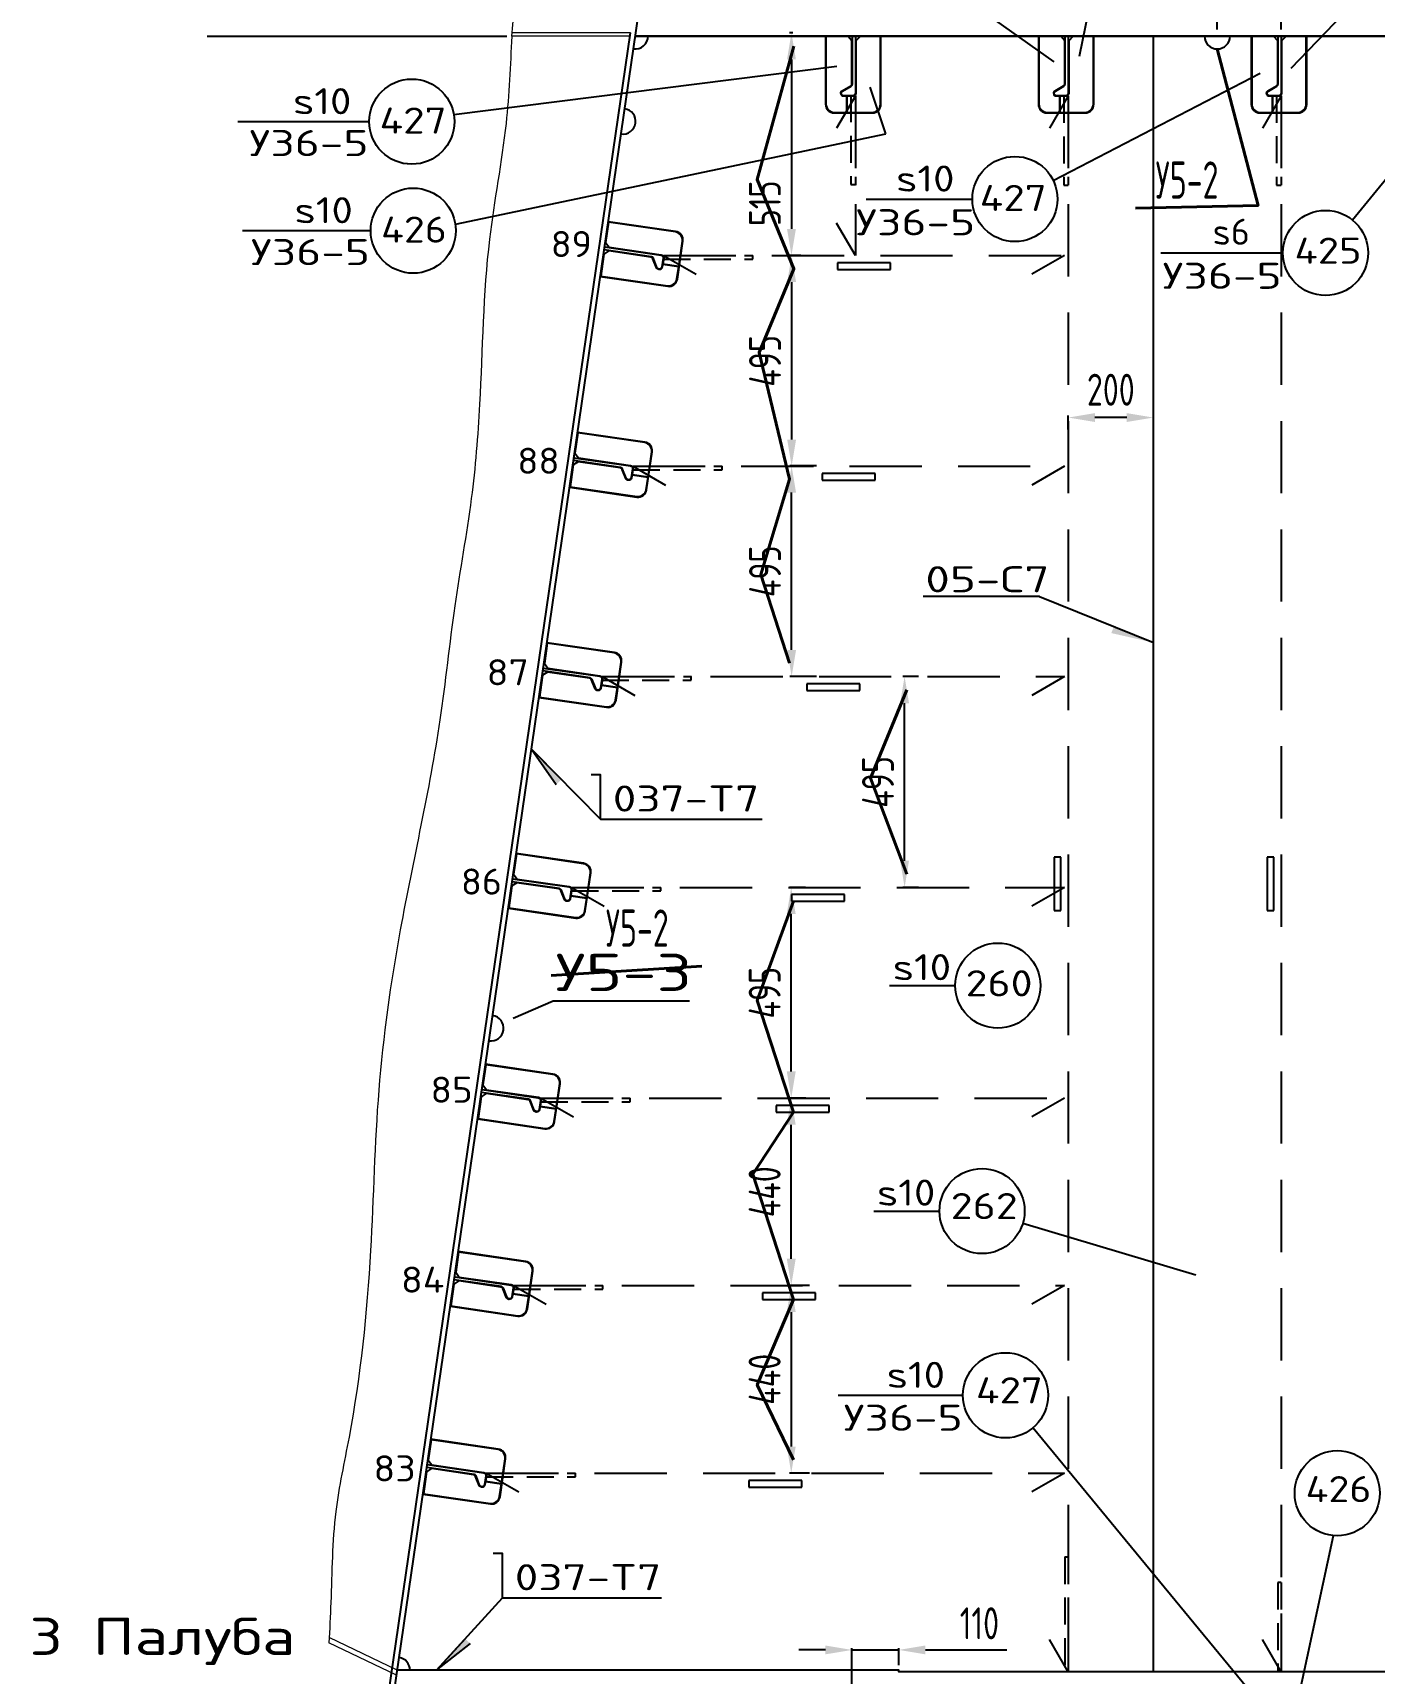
# Model space of a CAD drawing. Header units: millimetres. Extents: x -438477 to 631584, y 118817 to 676146.
# Drawn here: x 326756 to 329906, y 339274 to 343127 of the extents above; entities that cross this region are included whole.
import ezdxf
from ezdxf.enums import TextEntityAlignment as Align

# ---------------------------------------------------------------- set-up
doc = ezdxf.new("R2010")
doc.units = ezdxf.units.MM
for name, pattern in [('AVEVADASHEDWIDE', [10, 7.5, -2.5]), ('AVEVASOLID', [7.5, 7.5]), ('AVEVASOLIDWIDE', [7.5, 7.5]), ('DASHED', [2.546053, 1.697368, -0.848684]), ('HIDDEN', [9.525, 6.35, -3.175])]:
    doc.linetypes.add(name, pattern=pattern)
doc.layers.get('Defpoints').update_dxf_attribs({"linetype": 'CONTINUOUS'})
doc.layers.add('20_1', color=1, linetype='CONTINUOUS')
doc.layers.add('20_POZ', color=4, linetype='CONTINUOUS')
doc.styles.add('SIMPLEX', font='simplex.shx', dxfattribs={"width": 0.7})
doc.dimstyles.new('Lineyny', dxfattribs={"dimscale": 30, "dimtxt": 3, "dimasz": 2.5, "dimexe": 0.18, "dimexo": 0.625, "dimgap": 1, "dimtad": 1, "dimdec": 0, "dimlfac": -1, "dimzin": 0, "dimtxsty": 'SIMPLEX', "dimcen": 0, "dimdle": 0.38, "dimclrd": 2, "dimclre": 2, "dimclrt": 2, "dimadec": 0, "dimazin": 0, "dimtfac": 1, "dimtdec": 0, "dimtmove": 0, "dimatfit": 0, "dimfxl": 1, "dimtolj": 1, "dimtzin": 0, "dimlwd": -1, "dimarcsym": 0})

# ---------------------------------------------------------------- blocks, each defined once
blk = doc.blocks.new('*D131')
at = {"layer": '20_1', "color": 2, "lineweight": -2, "ltscale": 25, "transparency": 16777216}
for p, q in [((328679.9, 339105.9), (328679.9, 339333)), ((328789.9, 339292.5), (328789.9, 339333))]:
    blk.add_line(p, q, dxfattribs=at)
at = {"layer": '20_1', "color": 2, "ltscale": 25, "transparency": 16777216}
for p, q in [((328617.4, 339328.5), (328554.9, 339328.5)), ((328679.9, 339328.5), (328789.9, 339328.5)), ((328852.4, 339328.5), (329043.7, 339328.5))]:
    blk.add_line(p, q, dxfattribs=at)
for points in [[(328617.4, 339318.1), (328617.4, 339338.9), (328679.9, 339328.5)], [(328852.4, 339338.9), (328852.4, 339318.1), (328789.9, 339328.5)]]:
    blk.add_solid(points, dxfattribs=at)
at = {"layer": 'Defpoints', "color": 0, "ltscale": 25, "transparency": 16777216}
for p in [(328789.9, 339328.5), (328789.9, 339276.8), (328679.9, 339090.2)]:
    blk.add_point(p, dxfattribs=at)
at = {"layer": '20_1', "color": 2, "ltscale": 25, "transparency": 16777216, "insert": (328979.3, 339391), "char_height": 75, "attachment_point": 5, "style": 'SIMPLEX'}
blk.add_mtext('\\A1;110', dxfattribs=at)
blk = doc.blocks.new('*D132')
at = {"layer": '20_1', "color": 2, "ltscale": 25, "transparency": 16777216}
for p, q in [((329475.4, 343218.6), (329272.4, 343218.6)), ((329687.9, 343218.6), (329537.9, 343218.6)), ((329750.4, 343218.6), (329812.9, 343218.6))]:
    blk.add_line(p, q, dxfattribs=at)
at = {"layer": '20_1', "color": 2, "lineweight": -2, "ltscale": 25, "transparency": 16777216}
for p, q in [((329537.9, 343134.5), (329537.9, 343223.1)), ((329687.9, 343134.5), (329687.9, 343223.1))]:
    blk.add_line(p, q, dxfattribs=at)
at = {"layer": '20_1', "color": 2, "ltscale": 25, "transparency": 16777216}
for points in [[(329475.4, 343208.2), (329475.4, 343229), (329537.9, 343218.6)], [(329750.4, 343229), (329750.4, 343208.2), (329687.9, 343218.6)]]:
    blk.add_solid(points, dxfattribs=at)
at = {"layer": 'Defpoints', "color": 0, "ltscale": 25, "transparency": 16777216}
for p in [(329537.9, 343218.6), (329537.9, 343118.8), (329687.9, 343118.8)]:
    blk.add_point(p, dxfattribs=at)
at = {"layer": '20_1', "color": 2, "ltscale": 25, "transparency": 16777216, "insert": (329342.6, 343282.6), "char_height": 75, "attachment_point": 5, "style": 'SIMPLEX'}
blk.add_mtext('\\A1;150', dxfattribs=at)
blk = doc.blocks.new('*D133')
at = {"layer": '20_1', "color": 2, "lineweight": -2, "ltscale": 25, "transparency": 16777216}
for p, q in [((329187.9, 342194.7), (329187.9, 342227.6)), ((329387.9, 342194.7), (329387.9, 342227.6))]:
    blk.add_line(p, q, dxfattribs=at)
at = {"layer": '20_1', "color": 2, "ltscale": 25, "transparency": 16777216}
blk.add_line((329325.4, 342223.1), (329250.4, 342223.1), dxfattribs=at)
for points in [[(329250.4, 342233.5), (329250.4, 342212.7), (329187.9, 342223.1)], [(329325.4, 342212.7), (329325.4, 342233.5), (329387.9, 342223.1)]]:
    blk.add_solid(points, dxfattribs=at)
at = {"layer": 'Defpoints', "color": 0, "ltscale": 25, "transparency": 16777216}
for p in [(329187.9, 342223.1), (329187.9, 342179.1), (329387.9, 342179.1)]:
    blk.add_point(p, dxfattribs=at)
at = {"layer": '20_1', "color": 2, "ltscale": 25, "transparency": 16777216, "insert": (329287.9, 342288.5), "char_height": 75, "attachment_point": 5, "style": 'SIMPLEX'}
blk.add_mtext('\\A1;200', dxfattribs=at)
blk = doc.blocks.new('*D155')
at = {"layer": '20_1', "color": 2, "lineweight": -2, "ltscale": 25, "transparency": 16777216}
for p, q in [((328580.2, 340184.7), (328532.8, 340184.7)), ((328580.2, 339743.7), (328532.8, 339743.7))]:
    blk.add_line(p, q, dxfattribs=at)
at = {"layer": '20_1', "color": 2, "ltscale": 25, "transparency": 16777216}
blk.add_line((328537.3, 340122.2), (328537.3, 339806.2), dxfattribs=at)
for points in [[(328547.7, 340122.2), (328526.9, 340122.2), (328537.3, 340184.7)], [(328526.9, 339806.2), (328547.7, 339806.2), (328537.3, 339743.7)]]:
    blk.add_solid(points, dxfattribs=at)
at = {"layer": 'Defpoints', "color": 0, "ltscale": 25, "transparency": 16777216}
for p in [(328595.8, 340184.7), (328537.3, 339743.7), (328595.8, 339743.7)]:
    blk.add_point(p, dxfattribs=at)
at = {"layer": '20_1', "color": 2, "ltscale": 25, "transparency": 16777216, "insert": (328474.8, 339964.2), "char_height": 75, "attachment_point": 5, "rotation": 90, "style": 'SIMPLEX'}
blk.add_mtext('\\A1;440', dxfattribs=at)
blk = doc.blocks.new('*D161')
at = {"layer": '20_1', "color": 2, "lineweight": -2, "ltscale": 25, "transparency": 16777216}
for p, q in [((328559.5, 342603.7), (328533.7, 342603.7)), ((328559.5, 342108.7), (328533.7, 342108.7))]:
    blk.add_line(p, q, dxfattribs=at)
at = {"layer": '20_1', "color": 2, "ltscale": 25, "transparency": 16777216}
blk.add_line((328538.2, 342541.2), (328538.2, 342171.2), dxfattribs=at)
for points in [[(328548.6, 342541.2), (328527.8, 342541.2), (328538.2, 342603.7)], [(328527.8, 342171.2), (328548.6, 342171.2), (328538.2, 342108.7)]]:
    blk.add_solid(points, dxfattribs=at)
at = {"layer": 'Defpoints', "color": 0, "ltscale": 25, "transparency": 16777216}
for p in [(328575.1, 342603.7), (328538.2, 342108.7), (328575.1, 342108.7)]:
    blk.add_point(p, dxfattribs=at)
at = {"layer": '20_1', "color": 2, "ltscale": 25, "transparency": 16777216, "insert": (328475.7, 342356.2), "char_height": 75, "attachment_point": 5, "rotation": 90, "style": 'SIMPLEX'}
blk.add_mtext('\\A1;495', dxfattribs=at)
blk = doc.blocks.new('*D162')
at = {"layer": '20_1', "color": 2, "lineweight": -2, "ltscale": 25, "transparency": 16777216}
for p, q in [((328596.6, 342109.4), (328533.7, 342109.4)), ((328596.7, 341614.7), (328533.7, 341614.7))]:
    blk.add_line(p, q, dxfattribs=at)
at = {"layer": '20_1', "color": 2, "ltscale": 25, "transparency": 16777216}
blk.add_line((328538.2, 341677.2), (328538.2, 342046.9), dxfattribs=at)
for points in [[(328548.6, 342046.9), (328527.8, 342046.9), (328538.2, 342109.4)], [(328527.8, 341677.2), (328548.6, 341677.2), (328538.2, 341614.7)]]:
    blk.add_solid(points, dxfattribs=at)
at = {"layer": 'Defpoints', "color": 0, "ltscale": 25, "transparency": 16777216}
for p in [(328538.2, 342109.4), (328612.2, 342109.4), (328612.4, 341614.7)]:
    blk.add_point(p, dxfattribs=at)
at = {"layer": '20_1', "color": 2, "ltscale": 25, "transparency": 16777216, "insert": (328475.7, 341862), "char_height": 75, "attachment_point": 5, "rotation": 90, "style": 'SIMPLEX'}
blk.add_mtext('\\A1;495', dxfattribs=at)
blk = doc.blocks.new('*D163')
at = {"layer": '20_1', "color": 2, "lineweight": -2, "ltscale": 25, "transparency": 16777216}
for p, q in [((328836.3, 341614.7), (328799, 341614.7)), ((328836.3, 341119.7), (328799, 341119.7))]:
    blk.add_line(p, q, dxfattribs=at)
at = {"layer": '20_1', "color": 2, "ltscale": 25, "transparency": 16777216}
blk.add_line((328803.5, 341182.2), (328803.5, 341552.2), dxfattribs=at)
for points in [[(328813.9, 341552.2), (328793.1, 341552.2), (328803.5, 341614.7)], [(328793.1, 341182.2), (328813.9, 341182.2), (328803.5, 341119.7)]]:
    blk.add_solid(points, dxfattribs=at)
at = {"layer": 'Defpoints', "color": 0, "ltscale": 25, "transparency": 16777216}
for p in [(328803.5, 341614.7), (328851.9, 341614.7), (328851.9, 341119.7)]:
    blk.add_point(p, dxfattribs=at)
at = {"layer": '20_1', "color": 2, "ltscale": 25, "transparency": 16777216, "insert": (328741, 341367.2), "char_height": 75, "attachment_point": 5, "rotation": 90, "style": 'SIMPLEX'}
blk.add_mtext('\\A1;495', dxfattribs=at)
blk = doc.blocks.new('*D164')
at = {"layer": '20_1', "color": 2, "lineweight": -2, "ltscale": 25, "transparency": 16777216}
for p, q in [((328571, 341119.7), (328532.8, 341119.7)), ((328550.4, 340624.7), (328541.8, 340624.7))]:
    blk.add_line(p, q, dxfattribs=at)
at = {"layer": '20_1', "color": 2, "ltscale": 25, "transparency": 16777216}
blk.add_line((328537.3, 340687.2), (328537.3, 341057.2), dxfattribs=at)
for points in [[(328547.7, 341057.2), (328526.8, 341057.2), (328537.3, 341119.7)], [(328526.8, 340687.2), (328547.7, 340687.2), (328537.3, 340624.7)]]:
    blk.add_solid(points, dxfattribs=at)
at = {"layer": 'Defpoints', "color": 0, "ltscale": 25, "transparency": 16777216}
for p in [(328537.3, 341119.7), (328586.6, 341119.7), (328534.8, 340624.7)]:
    blk.add_point(p, dxfattribs=at)
at = {"layer": '20_1', "color": 2, "ltscale": 25, "transparency": 16777216, "insert": (328474.8, 340872.2), "char_height": 75, "attachment_point": 5, "rotation": 90, "style": 'SIMPLEX'}
blk.add_mtext('\\A1;495', dxfattribs=at)
blk = doc.blocks.new('*D165')
at = {"layer": '20_1', "color": 2, "lineweight": -2, "ltscale": 25, "transparency": 16777216}
for p, q in [((328571.9, 340624.7), (328532.8, 340624.7)), ((328571.9, 340184.7), (328532.8, 340184.7))]:
    blk.add_line(p, q, dxfattribs=at)
at = {"layer": '20_1', "color": 2, "ltscale": 25, "transparency": 16777216}
blk.add_line((328537.3, 340247.2), (328537.3, 340562.2), dxfattribs=at)
for points in [[(328547.7, 340562.2), (328526.8, 340562.2), (328537.3, 340624.7)], [(328526.8, 340247.2), (328547.7, 340247.2), (328537.3, 340184.7)]]:
    blk.add_solid(points, dxfattribs=at)
at = {"layer": 'Defpoints', "color": 0, "ltscale": 25, "transparency": 16777216}
for p in [(328537.3, 340624.7), (328587.6, 340624.7), (328587.6, 340184.7)]:
    blk.add_point(p, dxfattribs=at)
at = {"layer": '20_1', "color": 2, "ltscale": 25, "transparency": 16777216, "insert": (328474.8, 340404.7), "char_height": 75, "attachment_point": 5, "rotation": 90, "style": 'SIMPLEX'}
blk.add_mtext('\\A1;440', dxfattribs=at)
blk = doc.blocks.new('*D171')
at = {"layer": '20_1', "color": 2, "lineweight": -2, "ltscale": 25, "transparency": 16777216}
for p, q in [((328541.2, 343126.8), (328533.3, 343126.8)), ((328559.5, 342603.7), (328533.3, 342603.7))]:
    blk.add_line(p, q, dxfattribs=at)
at = {"layer": '20_1', "color": 2, "ltscale": 25, "transparency": 16777216}
blk.add_line((328537.8, 343064.3), (328537.8, 342666.2), dxfattribs=at)
for points in [[(328548.2, 343064.3), (328527.4, 343064.3), (328537.8, 343126.8)], [(328527.4, 342666.2), (328548.2, 342666.2), (328537.8, 342603.7)]]:
    blk.add_solid(points, dxfattribs=at)
at = {"layer": 'Defpoints', "color": 0, "ltscale": 25, "transparency": 16777216}
for p in [(328556.8, 343126.8), (328537.8, 342603.7), (328575.1, 342603.7)]:
    blk.add_point(p, dxfattribs=at)
at = {"layer": '20_1', "color": 2, "ltscale": 25, "transparency": 16777216, "insert": (328475.3, 342726.4), "char_height": 75, "attachment_point": 5, "rotation": 90, "style": 'SIMPLEX'}
blk.add_mtext('\\A1;515', dxfattribs=at)

msp = doc.modelspace()

# ---------------------------------------------------------------- hatches: boundary and pattern name
at = {"layer": '20_1'}
for points in [[(329295.317, 341732.29), (329289.023, 341716.858), (329387.913, 341694.528)], [(327997.378, 341372.83), (327985.538, 341361.099), (327926.993, 341443.865)], [(327771.316, 339354.565), (327783.602, 339343.303), (327703.745, 339280.849)]]:
    msp.add_hatch(color=6, dxfattribs=at).paths.add_polyline_path(points)

# ---------------------------------------------------------------- linework, layer by layer
at = {"layer": '20_1', "color": 0, "linetype": 'AVEVASOLIDWIDE'}
for p, q in [((327187.913, 336368.849), (328687.913, 346668.849)), ((327175.773, 336368.756), (328159.947, 343126.826))]:
    msp.add_line(p, q, dxfattribs=at)
at = {"layer": '20_1', "color": 4, "ltscale": 25}
for p, q in [((329287.252, 343434.473), (329213.296, 343071.307)), ((328826.173, 343292.186), (329153.768, 343058.396)), ((329711.153, 343044.112), (329854.343, 343191.615)), ((327744.688, 342934.85), (328644.218, 343048.5)), ((329152.729, 342779.832), (329638.84, 343032.395)), ((329855.407, 342687.293), (330144.125, 343041.596)), ((328759.779, 342889.679), (328722.473, 342999.332)), ((327748.353, 342677.569), (328759.779, 342889.679)), ((328447.025, 342595.153), (328447.025, 342603.673)), ((328375.279, 342100.152), (328375.279, 342108.671)), ((328302.184, 341606.152), (328302.184, 341614.671)), ((328231.248, 341111.154), (328231.248, 341119.673)), ((328159.165, 340616.152), (328159.165, 340624.672)), ((328095.091, 340176.153), (328095.091, 340184.672)), ((329105.344, 339850.465), (329644.32, 339196.61)), ((328030.8, 339735.153), (328030.8, 339743.672)), ((329724.397, 339196.897), (329811.095, 339597.041))]:
    msp.add_line(p, q, dxfattribs=at)
at = {"layer": '20_1', "color": 92, "linetype": 'AVEVASOLID', "lineweight": 0}
msp.add_line((327611.985, 339280.849), (328170.921, 343118.849), dxfattribs=at)
at = {"layer": '20_1', "color": 252, "linetype": 'AVEVASOLID', "lineweight": 0}
msp.add_line((328158.909, 343118.849), (327880.66, 343118.849), dxfattribs=at)
at = {"layer": '20_1', "color": 0, "linetype": 'AVEVASOLID'}
for p, q in [((330887.913, 343118.849), (328170.921, 343118.849)), ((328170.921, 343118.849), (330887.913, 343118.849))]:
    msp.add_line(p, q, dxfattribs=at)
at = {"layer": '20_1', "color": 6, "linetype": 'AVEVASOLID'}
msp.add_line((329387.913, 339276.848), (329387.913, 343118.849), dxfattribs=at)
at = {"layer": '20_1', "linetype": 'AVEVASOLID'}
for p, q in [((328687.913, 342978.85), (328643.882, 342902.528)), ((329187.913, 342978.85), (329143.882, 342902.528)), ((329687.889, 342978.85), (329643.87, 342902.528)), ((328687.913, 342603.673), (328643.882, 342679.994)), ((328237.364, 342603.673), (328313.682, 342559.642)), ((328770.64, 342586.485), (328645.64, 342586.485)), ((328645.64, 342586.485), (328645.64, 342570.86)), ((328645.64, 342570.86), (328770.64, 342570.86)), ((328770.64, 342570.86), (328770.64, 342586.485)), ((329178.916, 342603.673), (329102.598, 342559.642)), ((328165.281, 342108.671), (328241.6, 342064.641)), ((329178.916, 342108.671), (329102.598, 342064.641)), ((328734.593, 342091.484), (328609.593, 342091.484)), ((328609.593, 342091.484), (328609.593, 342075.859)), ((328609.593, 342075.859), (328734.593, 342075.859)), ((328734.593, 342075.859), (328734.593, 342091.484)), ((328093.333, 341614.671), (328169.651, 341570.64)), ((329178.916, 341614.671), (329102.598, 341570.64)), ((328698.631, 341597.484), (328573.631, 341597.484)), ((328573.631, 341597.484), (328573.631, 341581.859)), ((328573.631, 341581.859), (328698.631, 341581.859)), ((328698.631, 341581.859), (328698.631, 341597.484)), ((329170.726, 341190.349), (329155.101, 341190.349)), ((329155.101, 341190.349), (329155.101, 341065.349)), ((329170.726, 341065.349), (329170.726, 341190.349)), ((329670.726, 341190.349), (329655.101, 341190.349)), ((329655.101, 341190.349), (329655.101, 341065.349)), ((329670.726, 341065.349), (329670.726, 341190.349)), ((328021.25, 341119.67), (328097.569, 341075.639)), ((329178.916, 341119.67), (329102.598, 341075.639)), ((328662.583, 341102.486), (328537.583, 341102.486)), ((328537.583, 341102.486), (328537.583, 341086.861)), ((328537.583, 341086.861), (328662.583, 341086.861)), ((328662.583, 341086.861), (328662.583, 341102.486)), ((329155.101, 341065.349), (329170.726, 341065.349)), ((329655.101, 341065.349), (329670.726, 341065.349)), ((327949.156, 340624.672), (328025.474, 340580.641)), ((328626.536, 340607.484), (328501.536, 340607.484)), ((328501.536, 340607.484), (328501.536, 340591.859)), ((328626.536, 340591.859), (328626.536, 340607.484)), ((329178.916, 340624.672), (329102.598, 340580.641)), ((328501.536, 340591.859), (328626.536, 340591.859)), ((327885.081, 340184.672), (327961.399, 340140.642)), ((329178.916, 340184.672), (329102.598, 340140.642)), ((328594.493, 340167.485), (328469.493, 340167.485)), ((328469.493, 340167.485), (328469.493, 340151.86)), ((328469.493, 340151.86), (328594.493, 340151.86)), ((328594.493, 340151.86), (328594.493, 340167.485)), ((327820.86, 339743.672), (327897.178, 339699.641)), ((328562.388, 339726.485), (328437.388, 339726.485)), ((328437.388, 339726.485), (328437.388, 339710.86)), ((328562.388, 339710.86), (328562.388, 339726.485)), ((329178.916, 339743.672), (329102.598, 339699.641)), ((328437.388, 339710.86), (328562.388, 339710.86)), ((329187.913, 339276.848), (329143.882, 339353.169)), ((329687.889, 339276.848), (329643.87, 339353.169))]:
    msp.add_line(p, q, dxfattribs=at)
at = {"layer": '20_1', "color": 4, "linetype": 'HIDDEN', "ltscale": 10}
for p, q in [((328677.179, 342980.332), (328677.179, 342770.332)), ((328687.913, 342978.85), (328687.913, 342768.849)), ((329177.179, 342978.85), (329177.179, 342768.849)), ((329187.913, 342978.85), (329187.913, 342768.849)), ((329677.179, 342979.235), (329677.179, 342769.235)), ((329687.913, 342978.85), (329687.913, 342768.849)), ((328677.179, 342770.332), (328687.913, 342770.332)), ((329177.179, 342768.849), (329187.913, 342768.849)), ((329677.179, 342769.235), (329687.913, 342769.235)), ((328237.028, 342595.153), (328447.025, 342595.153)), ((328237.364, 342603.673), (328447.373, 342603.673)), ((328165.281, 342108.671), (328375.279, 342108.671)), ((328165.281, 342100.152), (328375.279, 342100.152)), ((328092.187, 341606.152), (328302.184, 341606.152)), ((328093.345, 341614.671), (328303.343, 341614.671)), ((328021.25, 341119.673), (328231.248, 341119.673)), ((328021.25, 341111.154), (328231.248, 341111.154)), ((327949.168, 340624.672), (328159.165, 340624.672)), ((327949.168, 340616.152), (328159.165, 340616.152)), ((327885.093, 340184.672), (328095.091, 340184.672)), ((327885.093, 340176.153), (328095.091, 340176.153)), ((327820.802, 339735.153), (328030.8, 339735.153)), ((327820.86, 339743.672), (328030.87, 339743.672)), ((329179.913, 339546.849), (329179.913, 339276.848)), ((329187.913, 339546.849), (329187.913, 339276.848)), ((329679.913, 339486.848), (329679.913, 339276.848)), ((329687.913, 339486.848), (329687.913, 339276.848))]:
    msp.add_line(p, q, dxfattribs=at)
at = {"layer": '20_1', "linetype": 'DASHED', "ltscale": 100}
for p, q in [((328687.913, 342978.85), (328687.913, 342603.673)), ((329187.913, 342978.85), (329187.913, 339276.848)), ((329687.913, 342978.85), (329687.913, 339276.848)), ((328237.364, 342603.673), (329178.904, 342603.673)), ((328165.281, 342108.671), (329178.904, 342108.671)), ((328093.345, 341614.671), (329178.904, 341614.671)), ((328021.25, 341119.673), (329178.904, 341119.673)), ((327949.168, 340624.672), (329178.904, 340624.672)), ((327885.093, 340184.672), (329178.904, 340184.672)), ((327820.86, 339743.672), (329178.904, 339743.672))]:
    msp.add_line(p, q, dxfattribs=at)
at = {"layer": '20_1', "color": 6}
for p, q in [((329120.628, 341802.576), (328846.877, 341802.576)), ((329120.628, 341802.576), (329388.161, 341694.856)), ((327926.993, 341443.865), (328089.626, 341280.161)), ((327997.378, 341372.83), (327926.993, 341443.865)), ((327926.993, 341443.865), (327985.538, 341361.099)), ((328089.626, 341280.161), (328468.756, 341280.161)), ((327703.745, 339280.849), (327859.446, 339451.159)), ((327859.446, 339451.159), (328232.633, 339451.159)), ((327771.316, 339354.565), (327703.745, 339280.849)), ((327703.745, 339280.849), (327783.602, 339343.303))]:
    msp.add_line(p, q, dxfattribs=at)
at = {"layer": '20_1', "color": 4, "linetype": 'AVEVADASHEDWIDE', "lineweight": 25}
for p, q in [((329179.913, 339546.849), (329187.913, 339546.849)), ((329687.913, 339486.848), (329680.076, 339486.848))]:
    msp.add_line(p, q, dxfattribs=at)
at = {"layer": '20_1', "color": 252, "linetype": 'AVEVASOLIDWIDE', "lineweight": 0}
for p, q in [((327610.243, 339268.847), (327451.454, 339345.046)), ((327611.99, 339280.847), (327452.102, 339357.574))]:
    msp.add_line(p, q, dxfattribs=at)
at = {"layer": '20_1', "ltscale": 10}
msp.add_lwpolyline([(327165.812, 343118.849), (327869.557, 343118.849)], dxfattribs=at)
at = {"layer": '20_1', "color": 252, "linetype": 'AVEVASOLID', "lineweight": 0}
msp.add_lwpolyline([(328159.947, 343126.826), (328158.909, 343126.848), (327881.392, 343126.848)], dxfattribs=at)
at = {"layer": '20_1', "linetype": 'AVEVASOLID'}
for points in [[(328617.906, 343118.849), (328617.906, 342958.848, 0.41412508), (328637.913, 342938.847), (328727.903, 342938.847, 0.41412508), (328747.911, 342958.848), (328747.911, 343118.849)], [(328679.905, 343107.847), (328670.909, 343117.848), (328618.907, 343117.848), (328618.907, 342958.848, 0.38582486), (328637.913, 342939.848), (328667.906, 342939.848), (328667.906, 342977.849), (328660.911, 342977.849, -0.41398969), (328653.904, 342984.849, -0.25758117), (328656.907, 342990.91), (328676.914, 343002.458, 0.33367383), (328679.905, 343007.652), (328679.905, 343107.847)], [(328688.914, 343107.847), (328688.914, 342984.849, -0.37558305), (328682.908, 342977.849), (328667.906, 342977.849), (328667.906, 342939.848), (328727.903, 342939.848, 0.38582486), (328746.91, 342958.848), (328746.91, 343117.848), (328698.912, 343117.848), (328688.914, 343107.847)], [(329117.906, 343118.849), (329117.906, 342958.848, 0.41412508), (329137.913, 342938.847), (329227.903, 342938.847, 0.41412508), (329247.911, 342958.848), (329247.911, 343118.849)], [(329179.905, 343107.847), (329170.909, 343117.848), (329118.907, 343117.848), (329118.907, 342958.848, 0.38582486), (329137.913, 342939.848), (329167.906, 342939.848), (329167.906, 342977.849), (329160.911, 342977.849, -0.41398969), (329153.904, 342984.849, -0.25758117), (329156.907, 342990.91), (329176.914, 343002.458, 0.33367383), (329179.905, 343007.652), (329179.905, 343107.847)], [(329188.914, 343107.847), (329188.914, 342984.849, -0.37558305), (329182.908, 342977.849), (329167.906, 342977.849), (329167.906, 342939.848), (329227.903, 342939.848, 0.38582486), (329246.91, 342958.848), (329246.91, 343117.848), (329198.912, 343117.848), (329188.914, 343107.847)], [(329617.918, 343118.849), (329617.918, 342958.848, 0.41425148), (329637.913, 342938.847), (329727.903, 342938.847, 0.41425148), (329747.898, 342958.848), (329747.898, 343118.849)], [(329679.905, 343107.847), (329670.896, 343117.848), (329618.919, 343117.848), (329618.919, 342958.848, 0.38594884), (329637.913, 342939.848), (329667.918, 342939.848), (329667.918, 342977.849), (329660.911, 342977.849, -0.41398969), (329653.904, 342984.849, -0.25758117), (329656.907, 342990.91), (329676.902, 343002.458, 0.33333454), (329679.905, 343007.652), (329679.905, 343107.847)], [(329688.914, 343107.847), (329688.914, 342984.849, -0.37558305), (329682.908, 342977.849), (329667.918, 342977.849), (329667.918, 342939.848), (329727.903, 342939.848, 0.38594884), (329746.897, 342958.848), (329746.897, 343117.848), (329698.899, 343117.848), (329688.914, 343107.847)], [(328088.743, 342554.579), (328247.068, 342531.523, 0.41414878), (328269.749, 342548.43), (328282.713, 342637.492, 0.41425624), (328265.806, 342660.164), (328107.481, 342683.223)], [(328109.861, 342623.253), (328231.578, 342605.525, -0.37574124), (328237.644, 342598.582), (328235.472, 342583.739), (328273.081, 342578.261), (328281.724, 342637.636, 0.38588956), (328265.66, 342659.175), (328108.323, 342682.088), (328101.402, 342634.59), (328109.861, 342623.253)], [(328108.567, 342614.348), (328097.373, 342606.883), (328089.878, 342555.424), (328247.215, 342532.512, 0.38581932), (328268.76, 342548.576), (328273.081, 342578.261), (328235.472, 342583.739), (328234.471, 342576.811, -0.41427159), (328226.536, 342570.894, -0.25759152), (328220.97, 342574.736), (328212.425, 342596.19, 0.33323109), (328207.713, 342599.907), (328108.567, 342614.348)], [(328016.661, 342059.578), (328174.986, 342036.522, 0.41426536), (328197.654, 342053.432), (328210.63, 342142.491, 0.41422042), (328193.724, 342165.166), (328035.386, 342188.222)], [(328037.767, 342128.252), (328159.483, 342110.527, -0.3756476), (328165.55, 342103.581), (328163.389, 342088.737), (328200.987, 342083.259), (328209.642, 342142.634, 0.38588956), (328193.577, 342164.174), (328036.241, 342187.089), (328029.319, 342139.589), (328037.767, 342128.252)], [(328036.473, 342119.346), (328025.279, 342111.882), (328017.784, 342060.423), (328175.132, 342037.511, 0.38595983), (328196.665, 342053.575), (328200.987, 342083.259), (328163.389, 342088.737), (328162.376, 342081.81, -0.41427159), (328154.441, 342075.893, -0.25759152), (328148.875, 342079.735), (328140.33, 342101.192, 0.33386928), (328135.63, 342104.906), (328036.473, 342119.346)], [(327944.712, 341565.578), (328103.038, 341542.522, 0.41412207), (328125.718, 341559.431), (328138.682, 341648.491, 0.41422042), (328121.775, 341671.165), (327963.45, 341694.221)], [(327965.83, 341634.251), (328087.547, 341616.527, -0.3756476), (328093.614, 341609.581), (328091.453, 341594.737), (328129.051, 341589.259), (328137.693, 341648.634, 0.38599437), (328121.641, 341670.174), (327964.292, 341693.089), (327957.383, 341645.589), (327965.83, 341634.251)], [(327964.537, 341625.346), (327953.343, 341617.882), (327945.848, 341566.426), (328103.184, 341543.51, 0.38581932), (328124.729, 341559.575), (328129.051, 341589.259), (328091.453, 341594.737), (328090.44, 341587.813, -0.41419524), (328082.505, 341581.892, -0.25759152), (328076.939, 341585.734), (328068.394, 341607.191, 0.33323109), (328063.682, 341610.908), (327964.537, 341625.346)], [(327872.63, 341070.579), (328030.955, 341047.523, 0.4142921), (328053.623, 341064.43), (328066.6, 341153.49, 0.41422042), (328049.693, 341176.164), (327891.368, 341199.22)], [(327893.748, 341139.253), (328015.464, 341121.525, -0.3759748), (328021.519, 341114.58), (328019.358, 341099.736), (328056.968, 341094.261), (328065.611, 341153.636, 0.38588956), (328049.546, 341175.175), (327892.21, 341198.088), (327885.289, 341150.587), (327893.748, 341139.253)], [(327892.442, 341130.345), (327881.26, 341122.88), (327873.765, 341071.425), (328031.101, 341048.509, 0.38581932), (328052.647, 341064.574), (328056.968, 341094.261), (328019.358, 341099.736), (328018.357, 341092.811, -0.41386232), (328010.411, 341086.894, -0.25759152), (328004.844, 341090.736), (327996.299, 341112.19, 0.33376384), (327991.6, 341115.907), (327892.442, 341130.345)], [(327800.535, 340575.578), (327958.872, 340552.522, 0.41426536), (327981.541, 340569.432), (327994.517, 340658.491, 0.41411355), (327977.598, 340681.166), (327819.273, 340704.222)], [(327821.653, 340644.252), (327943.37, 340626.527, -0.3756476), (327949.436, 340619.581), (327947.276, 340604.738), (327984.873, 340599.26), (327993.528, 340658.635, 0.38588956), (327977.464, 340680.174), (327820.115, 340703.09), (327813.206, 340655.589), (327821.653, 340644.252)], [(327820.359, 340635.347), (327809.165, 340627.882), (327801.67, 340576.424), (327959.019, 340553.511, 0.38595983), (327980.552, 340569.575), (327984.873, 340599.26), (327947.276, 340604.738), (327946.263, 340597.81, -0.41427159), (327938.328, 340591.893, -0.25759152), (327932.762, 340595.735), (327924.217, 340617.189, 0.33323109), (327919.505, 340620.906), (327820.359, 340635.347)], [(327736.46, 340135.579), (327894.786, 340112.523, 0.41414878), (327917.466, 340129.43), (327930.43, 340218.492, 0.41425624), (327913.523, 340241.164), (327755.198, 340264.223)], [(327757.579, 340204.252), (327879.295, 340186.525, -0.37574124), (327885.362, 340179.582), (327883.201, 340164.738), (327920.799, 340159.26), (327929.441, 340218.635, 0.38588956), (327913.377, 340240.175), (327756.04, 340263.087), (327749.119, 340215.59), (327757.579, 340204.252)], [(327756.285, 340195.347), (327745.091, 340187.883), (327737.596, 340136.424), (327894.932, 340113.512, 0.38581932), (327916.477, 340129.576), (327920.799, 340159.26), (327883.201, 340164.738), (327882.188, 340157.811, -0.41427159), (327874.253, 340151.893, -0.25759152), (327868.687, 340155.736), (327860.142, 340177.19, 0.33323109), (327855.43, 340180.907), (327756.285, 340195.347)], [(327672.239, 339694.578), (327830.564, 339671.522, 0.41414878), (327853.245, 339688.429), (327866.209, 339777.492, 0.41422042), (327849.302, 339800.166), (327690.977, 339823.222)], [(327693.357, 339763.252), (327815.074, 339745.528, -0.3759748), (327821.128, 339738.582), (327818.968, 339723.738), (327856.578, 339718.26), (327865.22, 339777.635, 0.38588956), (327849.156, 339799.174), (327691.819, 339822.09), (327684.898, 339774.589), (327693.357, 339763.252)], [(327692.063, 339754.347), (327680.87, 339746.883), (327673.374, 339695.424), (327830.711, 339672.511, 0.38581932), (327852.256, 339688.576), (327856.578, 339718.26), (327818.968, 339723.738), (327817.967, 339716.81, -0.41427159), (327810.032, 339710.893, -0.25759152), (327804.466, 339714.735), (327795.921, 339736.189, 0.33323109), (327791.209, 339739.906), (327692.063, 339754.347)]]:
    msp.add_lwpolyline(points, format="xyb", dxfattribs=at)
at = {"layer": '20_1', "color": 0, "linetype": 'AVEVASOLID'}
for points in [[(328687.913, 343118.849), (328687.913, 342984.849, -0.41401973), (328681.907, 342978.85), (328660.911, 342978.85, -0.76742417), (328657.908, 342990.044), (328677.903, 343001.591, 0.26784548), (328680.906, 343006.789), (328680.906, 343118.849)], [(329187.913, 343118.849), (329187.913, 342984.849, -0.41401973), (329181.907, 342978.85), (329160.911, 342978.85, -0.76742417), (329157.908, 342990.044), (329177.903, 343001.591, 0.26784548), (329180.906, 343006.789), (329180.906, 343118.849)], [(329687.913, 343118.849), (329687.913, 342984.849, -0.41401973), (329681.907, 342978.85), (329660.911, 342978.85, -0.76742417), (329657.908, 342990.044), (329677.903, 343001.591, 0.26784548), (329680.906, 343006.789), (329680.906, 343118.849)], [(328098.826, 342623.848), (328231.431, 342604.539, -0.41392303), (328236.509, 342597.734), (328233.482, 342576.955, -0.76735395), (328221.971, 342575.6), (328213.426, 342597.056, 0.26788029), (328208.714, 342600.773), (328097.825, 342616.92)], [(328026.744, 342128.85), (328159.349, 342109.538, -0.41439849), (328164.414, 342102.736), (328161.387, 342081.953, -0.7673775), (328149.876, 342080.601), (328141.331, 342102.055, 0.26830852), (328136.631, 342105.772), (328025.73, 342121.922)], [(327954.795, 341634.849), (328087.4, 341615.538, -0.41404229), (328092.478, 341608.736), (328089.451, 341587.953, -0.7673775), (328077.94, 341586.601), (328069.395, 341608.055, 0.26788029), (328064.683, 341611.772), (327953.794, 341627.922)], [(327882.713, 341139.848), (328015.318, 341120.537, -0.41439849), (328020.384, 341113.734), (328017.356, 341092.955, -0.76735395), (328005.845, 341091.6), (327997.312, 341113.057, 0.26796466), (327992.601, 341116.771), (327881.7, 341132.921)], [(327810.63, 340644.847), (327943.223, 340625.539, -0.41404229), (327948.301, 340618.736), (327945.274, 340597.954, -0.7673775), (327933.763, 340596.602), (327925.218, 340618.056, 0.26788029), (327920.506, 340621.773), (327809.617, 340637.919)], [(327746.543, 340204.848), (327879.148, 340185.539, -0.41392303), (327884.226, 340178.734), (327881.199, 340157.954, -0.76735395), (327869.688, 340156.599), (327861.143, 340178.056, 0.26788029), (327856.431, 340181.773), (327745.542, 340197.92)], [(327682.322, 339763.847), (327814.927, 339744.539, -0.41404229), (327820.005, 339737.736), (327816.978, 339716.954, -0.76735395), (327805.467, 339715.599), (327796.922, 339737.056, 0.26788029), (327792.21, 339740.773), (327681.321, 339756.92)]]:
    msp.add_lwpolyline(points, format="xyb", dxfattribs=at)
at = {"layer": '20_1', "color": 30, "lineweight": 40, "ltscale": 25}
for points in [[(328533.013, 341645.921), (328465.62, 341854.527), (328533.013, 342078.149), (328461.942, 342376.234), (328543.429, 342572.423), (328457.105, 342782.529), (328543.031, 343095.598)], [(329346.161, 342714.624), (329633.596, 342721.601), (329537.913, 343088.85)], [(328808.705, 341150.923), (328723.072, 341376.198), (328808.705, 341583.421)], [(328542.493, 339774.922), (328457.491, 339951.477), (328542.753, 340151.86), (328447.339, 340445.921), (328542.731, 340591.859), (328457.397, 340854.28), (328542.731, 341086.861)], [(327973.492, 340912.806), (328327.2, 340934.554)]]:
    msp.add_lwpolyline(points, dxfattribs=at)
at = {"layer": '20_1', "color": 6}
for points in [[(328089.626, 341280.161), (328089.626, 341383.999), (328067.018, 341383.999)], [(327859.446, 339451.159), (327859.446, 339554.998), (327836.838, 339554.998)]]:
    msp.add_lwpolyline(points, dxfattribs=at)
at = {"layer": '20_1', "color": 4, "ltscale": 0.5}
msp.add_lwpolyline([(328298.106, 340852.705), (327978.468, 340852.705), (327884.323, 340811.265)], dxfattribs=at)
at = {"layer": '20_1', "color": 0, "linetype": 'AVEVASOLID'}
for points in [[(330887.913, 339276.848), (328789.903, 339276.848), (328789.903, 339280.849), (327610.24, 339280.849)], [(330887.913, 339276.848), (328789.903, 339276.848), (328789.903, 339280.849), (327611.985, 339280.849)]]:
    msp.add_lwpolyline(points, dxfattribs=at)
at = {"layer": '20_1', "linetype": 'AVEVASOLID'}
for centre, radius, start, end in [((328170.921, 343118.84), 29.993, 261.716217, 0.01471), ((329537.913, 343118.855), 30.005, 180.009323, 359.990662), ((328141.795, 342918.849), 30, 261.718903, 81.71756), ((327831.59, 340788.847), 30.001, 261.709045, 81.704338), ((327611.985, 339280.842), 30.007, 0.011813, 81.716423)]:
    msp.add_arc(centre, radius, start, end, dxfattribs=at)
at = {"layer": '20_1', "color": 252, "lineweight": 0, "ltscale": 25}
for points, knots in [([(327880.66, 343118.849), (327885.011, 343166.285), (327896.893, 343295.842), (327836.806, 343482.736), (327874.643, 343815.542), (327939.094, 344222.888), (327922.037, 344823.519), (327901.63, 345529.53), (328005.732, 346173.042), (327999.553, 346573.565), (327997.929, 346678.85)], [0, 0, 0, 0, 142.06195055, 387.99514133, 572.01795081, 1137.47884381, 1626.56681763, 2368.93249225, 3254.09586041, 3569.75186179, 3569.75186179, 3569.75186179, 3569.75186179]), ([(327880.66, 343118.849), (327877.732, 343050.44), (327870.886, 342890.526), (327813.867, 342605.537), (327811.652, 342309.516), (327788.567, 342021.444), (327742.598, 341776.287), (327708.614, 341435.215), (327619.602, 341061.098), (327560.907, 340644.79), (327553.446, 340245.089), (327519.841, 339914.041), (327459.165, 339642.312), (327458.416, 339479.454), (327453.092, 339376.678), (327451.454, 339345.046)], [0, 0, 0, 0, 205.19732671, 479.67147191, 868.53459997, 1090.63829124, 1345.91400243, 1616.01664368, 2117.71153571, 2497.59803139, 2874.61801906, 3316.13764427, 3493.55073374, 3707.3588697, 3802.42260407, 3802.42260407, 3802.42260407, 3802.42260407])]:
    msp.add_open_spline(points, degree=3, knots=knots, dxfattribs=at)
at = {"layer": '20_POZ'}
for p, q in [((327237.274, 342918.183), (327546.087, 342918.183)), ((328712.923, 342736.427), (328962.64, 342736.427)), ((327248.502, 342662.105), (327549.556, 342662.105)), ((329405.292, 342609.772), (329692.236, 342609.772)), ((328768.354, 340888.933), (328922.415, 340888.933)), ((328731.321, 340359.366), (328885.383, 340359.366)), ((329081.192, 340330.722), (329487.409, 340209.275)), ((328647.624, 339926.549), (328940.45, 339926.549))]:
    msp.add_line(p, q, dxfattribs=at)
for centre in [(327646.087, 342918.183), (329062.64, 342736.427), (327649.556, 342662.105), (329792.236, 342609.772), (329022.415, 340888.933), (328985.383, 340359.366), (329040.45, 339926.549), (329819.713, 339696.669)]:
    msp.add_circle(centre, 100, dxfattribs=at)

# ---------------------------------------------------------------- texts
at = {"layer": '20_1', "color": 30, "lineweight": 40, "ltscale": 25, "style": 'SIMPLEX', "width": 0.6}
for p in [(329393.098, 342737.276), (328101.825, 340980.218)]:
    msp.add_text('У5-2', height=87.5, dxfattribs=at).set_placement(p)
at = {"layer": '20_1', "style": 'SIMPLEX'}
for s, p, p2 in [('89', (327972.646, 342600.045), (328068.896, 342600.045)), ('88', (327893.959, 342090.926), (327993.125, 342090.926)), ('87', (327821.789, 341594.219), (327920.955, 341594.219)), ('86', (327761.551, 341102.543), (327857.801, 341102.543)), ('85', (327689.956, 340613.742), (327789.123, 340613.742)), ('84', (327620.662, 340167.64), (327722.745, 340167.64)), ('83', (327555.968, 339724.269), (327655.134, 339724.269))]:
    msp.add_text(s, height=61.25, dxfattribs=at).set_placement(p, p2, align=Align.ALIGNED)
at = {"layer": '20_1', "color": 6, "style": 'SIMPLEX'}
for s, p, p2 in [('05-С7', (328852.179, 341812.73), (329143.845, 341812.73)), ('037-T7', (328118.001, 341297.675), (328462.167, 341297.675)), ('037-T7', (327887.821, 339468.673), (328231.987, 339468.673))]:
    msp.add_text(s, height=61.25, dxfattribs=at).set_placement(p, p2, align=Align.ALIGNED)
at = {"layer": '20_1', "ltscale": 3, "style": 'SIMPLEX'}
for s, p, p2 in [(' У5-3', (327907.999, 340876.076), (328303.832, 340876.076)), ('3 Палуба', (326747.968, 339316.581), (327372.968, 339316.581))]:
    msp.add_text(s, height=87.5, dxfattribs=at).set_placement(p, p2, align=Align.ALIGNED)
at = {"layer": '20_POZ', "style": 'SIMPLEX'}
for s, p, p2 in [('s10', (327367.1, 342935.619), (327504.183, 342935.619)), ('427', (327570.294, 342890.111), (327727.794, 342890.111)), ('У36-5', (327264.393, 342837.155), (327544.393, 342837.155)), ('s10', (328783.653, 342753.863), (328920.737, 342753.863)), ('427', (328979.829, 342708.355), (329137.329, 342708.355)), ('s10', (327370.569, 342679.541), (327507.652, 342679.541)), ('426', (327573.763, 342634.034), (327728.346, 342634.034)), ('У36-5', (328689.368, 342651.188), (328969.368, 342651.188)), ('s6', (329527.05, 342628.933), (329614.55, 342628.933)), ('425', (329719.25, 342584.508), (329876.75, 342584.508)), ('У36-5', (327267.862, 342581.077), (327547.862, 342581.077)), ('У36-5', (329409.139, 342525.469), (329689.139, 342525.469)), ('s10', (328775.677, 340901.606), (328912.76, 340901.606)), ('260', (328946.622, 340863.669), (329104.122, 340863.669)), ('s10', (328738.644, 340372.039), (328875.728, 340372.039)), ('262', (328911.695, 340340.418), (329069.195, 340340.418)), ('s10', (328761.463, 339943.985), (328898.547, 339943.985)), ('427', (328970.973, 339907.601), (329128.473, 339907.601)), ('У36-5', (328660.16, 339843.182), (328940.16, 339843.182)), ('426', (329745.323, 339675.616), (329899.906, 339675.616))]:
    msp.add_text(s, height=61.25, dxfattribs=at).set_placement(p, p2, align=Align.ALIGNED)

# ---------------------------------------------------------------- dimensions: what is measured, and where the dimension line sits
at = {"layer": '20_1', "ltscale": 25}
for base, p1, p2, picture, middle in [((329537.913, 343218.591), (329687.913, 343118.849), (329537.913, 343118.849), '*D132', (329342.632, 343282.644)), ((329187.913, 342223.094), (329387.913, 342179.102), (329187.913, 342179.102), '*D133', (329287.913, 342288.499)), ((328789.903, 339328.494), (328679.905, 339090.228), (328789.903, 339276.848), '*D131', (328979.278, 339390.994))]:
    dim = msp.add_linear_dim(base=base, p1=p1, p2=p2, dimstyle='Lineyny', override={"dimscale": 25}, dxfattribs=at)
    dim.commit()
    dim.dimension.update_dxf_attribs({"geometry": picture, "text_midpoint": middle})
dim = msp.add_linear_dim(base=(328537.822, 342603.673), p1=(328556.835, 343126.848), p2=(328575.088, 342603.673), angle=90, text='515', dimstyle='Lineyny', override={"dimscale": 25}, dxfattribs=at)
dim.commit()
dim.dimension.update_dxf_attribs({"geometry": '*D171', "text_midpoint": (328537.822, 342726.445), "dimtype": 160})
for base, p1, p2, picture, middle in [((328538.221, 342108.671), (328575.088, 342603.673), (328575.088, 342108.671), '*D161', (328475.721, 342356.172)), ((328538.221, 342109.399), (328612.359, 341614.671), (328612.22, 342109.399), '*D162', (328475.721, 341862.035)), ((328803.497, 341614.671), (328851.908, 341119.673), (328851.908, 341614.671), '*D163', (328740.997, 341367.172)), ((328537.263, 341119.673), (328534.781, 340624.672), (328586.632, 341119.673), '*D164', (328474.763, 340872.172)), ((328537.263, 340624.672), (328587.57, 340184.672), (328587.57, 340624.672), '*D165', (328474.763, 340404.672))]:
    dim = msp.add_linear_dim(base=base, p1=p1, p2=p2, angle=90, dimstyle='Lineyny', override={"dimscale": 25}, dxfattribs=at)
    dim.commit()
    dim.dimension.update_dxf_attribs({"geometry": picture, "text_midpoint": middle})
dim = msp.add_linear_dim(base=(328537.284, 339743.672), p1=(328595.827, 340184.672), p2=(328595.827, 339743.672), angle=90, text='440', dimstyle='Lineyny', override={"dimscale": 25}, dxfattribs=at)
dim.commit()
dim.dimension.update_dxf_attribs({"geometry": '*D155', "text_midpoint": (328474.784, 339964.172)})

doc.saveas('drawing.dxf')
